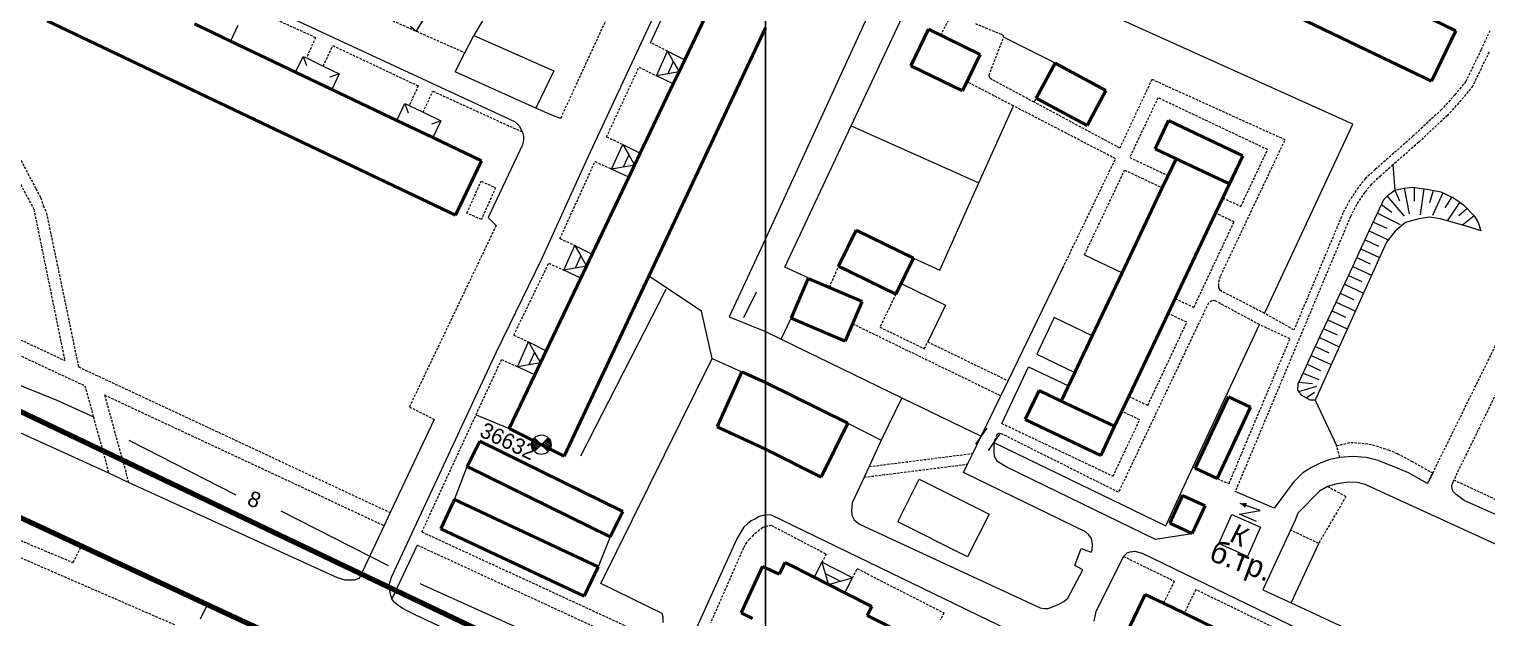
# Model space of a CAD drawing. Extents: x 1000 to 4000, y -5000 to -1000.
# Drawn here: x 1849.8 to 2147.1, y -2793.9 to -2673.8 of the extents above; entities that cross this region are included whole.
import ezdxf
from ezdxf.enums import TextEntityAlignment as Align

# ---------------------------------------------------------------- set-up
doc = ezdxf.new("R2010")
doc.units = 0
doc.header["$MEASUREMENT"] = 0
doc.linetypes.add('DASHED', pattern=[0.75, 0.5, -0.25])
for name, color, linetype in [('1', 7, 'CONTINUOUS'), ('11', 7, 'CONTINUOUS'), ('16', 7, 'CONTINUOUS'), ('17', 7, 'CONTINUOUS'), ('2', 7, 'CONTINUOUS'), ('24', 7, 'CONTINUOUS'), ('36', 7, 'CONTINUOUS'), ('37', 7, 'CONTINUOUS'), ('40', 7, 'CONTINUOUS'), ('42', 7, 'CONTINUOUS'), ('6', 7, 'CONTINUOUS'), ('7', 7, 'CONTINUOUS'), ('границы команд_1', 10, 'CONTINUOUS')]:
    doc.layers.add(name, color=color, linetype=linetype)
doc.styles.get("Standard").update_dxf_attribs({"font": 'txt', "height": 0.2})

msp = doc.modelspace()

# ---------------------------------------------------------------- linework, layer by layer
at = {"layer": '1', "color": 253, "linetype": 'Continuous', "lineweight": 0}
for p, q in [((2000, -3000), (2000, -2000)), ((2000, -2000), (2000, -3000))]:
    msp.add_line(p, q, dxfattribs=at)
at = {"layer": '11', "color": 253, "linetype": 'Continuous', "lineweight": 0}
for p, q in [((2029.47, -2652.37), (2000, -2716.56)), ((2119.79, -2693.22), (2034.06, -2654.45)), ((1938.71, -2678.61), (1940.49, -2675.12)), ((1940.49, -2675.12), (1956.81, -2682.3)), ((1936.71, -2682.53), (1938.71, -2678.61)), ((1953.15, -2689.93), (1936.71, -2682.53)), ((1956.81, -2682.3), (1953.15, -2689.93)), ((2101.82, -2731.8), (2119.79, -2693.22)), ((2000, -2716.56), (1992.59, -2732.52)), ((1992.59, -2732.52), (2000, -2735.49)), ((2087.2, -2763.18), (2100.75, -2734.08)), ((2000, -2735.49), (2003.19, -2737.04)), ((2003.19, -2737.04), (2027.82, -2748.99)), ((2027.82, -2748.99), (2044, -2756.84)), ((2045.14, -2755.2), (2042.86, -2758.48)), ((2047.71, -2756.44), (2045.43, -2759.73)), ((2046.57, -2758.09), (2081.64, -2775.1)), ((1936.57, -2769.73), (1939.19, -2763.02)), ((2084.62, -2768.71), (2087.2, -2763.18)), ((2081.64, -2775.1), (2084.62, -2768.71)), ((1968.32, -2777.38), (1965.86, -2783.47))]:
    msp.add_line(p, q, dxfattribs=at)
at = {"layer": '16', "color": 253, "linetype": 'Continuous', "lineweight": 0}
for p, q in [((2092.46, -2778.75), (2095.1, -2772.81)), ((2095.1, -2772.81), (2100.95, -2775.42)), ((2100.95, -2775.42), (2098.31, -2781.35)), ((2098.31, -2781.35), (2092.46, -2778.75))]:
    msp.add_line(p, q, dxfattribs=at)
msp.add_lwpolyline([(2100.13, -2774.22), (2096.7, -2772.76), (2100.88, -2771.98), (2096.85, -2770.54)], dxfattribs=at)
msp.add_solid([(2096.85, -2770.54), (2097.82, -2771.45), (2098.21, -2770.44)], dxfattribs=at)
at = {"layer": '2', "color": 253, "linetype": 'Continuous', "lineweight": 0}
msp.add_circle((1954.29, -2758.57), 2, dxfattribs=at)
msp.add_3dface([(1952.88, -2757.16), (1954.29, -2758.57), (1952.88, -2757.16)], dxfattribs=at)
at = {"layer": '24', "color": 253, "linetype": 'Continuous', "lineweight": 0}
for p, q in [((1867.51, -2654.9), (1947.8, -2692.14)), ((1963.84, -2699.82), (1982.64, -2659.51)), ((1976.54, -2676.57), (1984.15, -2660.26)), ((1956.44, -2691.33), (1953.15, -2689.93)), ((1947.8, -2692.14), (1948.93, -2692.7)), ((1948.93, -2692.7), (1949.74, -2693.51)), ((1949.74, -2693.51), (1950.48, -2694.81)), ((1958.21, -2692.04), (1956.44, -2691.33)), ((1950.64, -2696.46), (1950.47, -2697.41)), ((1950.48, -2694.81), (1950.64, -2695.67)), ((1950.64, -2695.67), (1950.64, -2696.46)), ((1950.47, -2697.41), (1943.42, -2712.23)), ((1954.36, -2720.65), (1963.84, -2699.82)), ((1943.42, -2712.23), (1945.07, -2713.88)), ((2065.07, -2719.84), (2072.75, -2723.48)), ((1945.14, -2739.65), (1954.36, -2720.65)), ((2049.48, -2745.54), (2060.68, -2722.47)), ((2058.86, -2732.65), (2055.32, -2740.12)), ((2066.66, -2736.34), (2058.86, -2732.65)), ((1866.09, -2764.41), (1815.31, -2741.2)), ((1923.7, -2785.56), (1945.14, -2739.65)), ((1966.46, -2786.89), (1989.15, -2741)), ((1989.15, -2741), (1995.17, -2743.71)), ((2055.32, -2740.12), (2063.12, -2743.82)), ((2048.2, -2754.23), (2053.66, -2742.71)), ((2053.66, -2742.71), (2061.81, -2746.57)), ((2048.01, -2748.58), (2049.48, -2745.54)), ((2044, -2756.84), (2048.01, -2748.58)), ((1805.25, -2753.67), (1860.57, -2779.03)), ((1932.46, -2753.41), (1923.49, -2772.42)), ((2016.8, -2754.18), (2023.63, -2757.62)), ((2023.63, -2757.62), (2021.13, -2763.04)), ((2042.3, -2760.35), (2044, -2756.84)), ((2046.57, -2758.09), (2046.57, -2759.9)), ((2041.24, -2762.53), (2042.3, -2760.35)), ((2046.57, -2759.9), (2046.66, -2760.92)), ((2046.66, -2760.92), (2047.22, -2761.85)), ((2047.22, -2761.85), (2049.45, -2763.25)), ((2115.09, -2761.62), (2113.14, -2762.36)), ((2117.14, -2761.15), (2115.09, -2761.62)), ((2119.73, -2760.97), (2117.14, -2761.15)), ((2122.52, -2761.15), (2119.73, -2760.97)), ((2124.94, -2761.8), (2122.52, -2761.15)), ((2126.8, -2762.55), (2124.94, -2761.8)), ((1870.1, -2766.25), (1866.09, -2764.41)), ((2021.13, -2763.04), (2020.12, -2765.21)), ((2040.4, -2764.26), (2041.24, -2762.53)), ((2065.28, -2776.33), (2040.4, -2764.26)), ((2049.45, -2763.25), (2079.46, -2777.84)), ((2109.61, -2764.32), (2107.66, -2766.27)), ((2111.37, -2763.2), (2109.61, -2764.32)), ((2113.14, -2762.36), (2111.37, -2763.2)), ((2128.93, -2763.39), (2126.8, -2762.55)), ((2131.16, -2764.32), (2128.93, -2763.39)), ((2135.06, -2766.45), (2131.16, -2764.32)), ((1912.7, -2785.72), (1870.1, -2766.25)), ((2020.12, -2765.21), (2017.72, -2770.4)), ((2107.66, -2766.27), (2103.79, -2771.49)), ((2114.65, -2767.09), (2113.02, -2768.07)), ((2116.55, -2766.58), (2114.65, -2767.09)), ((2118.92, -2766.21), (2116.55, -2766.58)), ((2120.68, -2766.25), (2118.92, -2766.21)), ((2122.31, -2766.67), (2120.68, -2766.25)), ((2174.31, -2790.52), (2122.31, -2766.67)), ((2139.99, -2766.91), (2140.38, -2765.78)), ((2140.13, -2767.98), (2139.99, -2766.91)), ((2140.87, -2768.72), (2140.13, -2767.98)), ((2017.72, -2770.4), (2017.54, -2771.96)), ((2103.79, -2771.49), (2095.81, -2768.14)), ((2113.02, -2768.07), (2108.61, -2772.53)), ((2142.5, -2769.93), (2140.87, -2768.72)), ((2189.79, -2791.11), (2142.5, -2769.93)), ((1923.49, -2772.42), (1922.23, -2775.08)), ((1997.96, -2773.66), (1997.1, -2774.09)), ((1998.71, -2773.23), (1997.96, -2773.66)), ((2000, -2772.85), (1998.71, -2773.23)), ((2001.24, -2772.92), (2000, -2772.85)), ((2054.24, -2798.65), (2001.24, -2772.92)), ((2017.54, -2771.96), (2017.63, -2772.97)), ((2017.63, -2772.97), (2018.09, -2773.89)), ((2018.09, -2773.89), (2019.19, -2774.81)), ((2108.03, -2773.93), (2107.08, -2775.98)), ((2108.61, -2772.53), (2108.03, -2773.93)), ((1922.23, -2775.08), (1917.15, -2785.83)), ((1995.06, -2776.25), (1994.19, -2777.76)), ((1995.59, -2775.39), (1995.06, -2776.25)), ((1996.35, -2774.74), (1995.59, -2775.39)), ((1997.1, -2774.09), (1996.35, -2774.74)), ((2019.19, -2774.81), (2056.01, -2791.82)), ((2065.95, -2776.95), (2065.28, -2776.33)), ((2079.46, -2777.84), (2087.04, -2776.7)), ((2107.08, -2775.98), (2101.43, -2788.14)), ((1860.57, -2779.03), (1886.35, -2790.84)), ((1928.99, -2779.04), (1923.8, -2790.02)), ((1994.19, -2777.76), (1983.37, -2801.5)), ((2063.11, -2783.19), (2064.4, -2779.75)), ((2064.4, -2779.75), (2066.46, -2780.49)), ((2066.51, -2777.73), (2065.95, -2776.95)), ((2066.74, -2778.88), (2066.51, -2777.73)), ((2066.64, -2780.03), (2066.74, -2778.88)), ((2066.46, -2780.49), (2066.64, -2780.03)), ((2067.43, -2792.62), (2073.03, -2781.35)), ((2073.03, -2781.35), (2073.75, -2780.63)), ((2073.75, -2780.63), (2074.4, -2780.44)), ((2074.4, -2780.44), (2075.33, -2780.26)), ((2075.33, -2780.26), (2076.82, -2780.72)), ((2076.82, -2780.72), (2156.8, -2819.32)), ((1914.25, -2786.19), (1912.7, -2785.72)), ((1917.15, -2785.83), (1916.16, -2786.17)), ((1923.29, -2786.94), (1923.7, -2785.56)), ((2061.69, -2789.85), (2064.76, -2784.11)), ((2064.76, -2784.11), (2063.11, -2783.19)), ((1916.16, -2786.17), (1914.25, -2786.19)), ((1923.29, -2787.84), (1923.29, -2786.94)), ((1923.46, -2788.81), (1923.29, -2787.84)), ((1923.8, -2790.02), (1923.46, -2788.81)), ((1978.94, -2793.03), (1966.46, -2786.89)), ((2101.43, -2788.14), (2107.22, -2790.83)), ((1886.35, -2790.84), (1884.73, -2794.19)), ((1886.35, -2790.84), (1900.98, -2797.55)), ((1924.35, -2790.76), (1923.8, -2790.02)), ((1925, -2791.33), (1924.35, -2790.76)), ((1925.89, -2791.9), (1925, -2791.33)), ((2057.66, -2791.96), (2058.53, -2791.64)), ((2058.53, -2791.64), (2059.81, -2791.13)), ((2059.81, -2791.13), (2060.86, -2790.53)), ((2060.86, -2790.53), (2061.69, -2789.85)), ((2107.22, -2790.83), (2138.22, -2805.21)), ((1926.95, -2792.47), (1925.89, -2791.9)), ((1928.57, -2793.28), (1926.95, -2792.47)), ((1971.57, -2813.46), (1928.57, -2793.28)), ((1979.15, -2793.78), (1978.94, -2793.03)), ((1979.15, -2794.86), (1979.15, -2793.78)), ((2056.01, -2791.82), (2056.92, -2792)), ((2056.92, -2792), (2057.66, -2791.96)), ((2067.06, -2794.57), (2067.43, -2792.62))]:
    msp.add_line(p, q, dxfattribs=at)
at = {"layer": '24', "color": 253, "linetype": 'DASHED', "lineweight": 0}
for p, q in [((1974.43, -2656.79), (1958.21, -2692.04)), ((1906.82, -2664.53), (1928.84, -2674.25)), ((1890.7, -2667.55), (1908.24, -2675.48)), ((2035.74, -2675.03), (2038.08, -2670.52)), ((2048.14, -2674.92), (2042.91, -2672.74)), ((1908.24, -2675.48), (1906.38, -2679.68)), ((1928.84, -2674.25), (1938.71, -2678.61)), ((2045.6, -2683.22), (2048.6, -2675.44)), ((2048.48, -2675.15), (2048.14, -2674.92)), ((2048.6, -2675.44), (2048.48, -2675.15)), ((2147.74, -2674.13), (2145.95, -2678.03)), ((1909.81, -2681.34), (1911.75, -2677.16)), ((1911.75, -2677.16), (1929.19, -2685.39)), ((1980.04, -2678.29), (1976.54, -2676.57)), ((2145.95, -2678.03), (2142.84, -2684.48)), ((2147.58, -2678.48), (2144.27, -2685.39)), ((1836.93, -2679.33), (1851.2, -2706.35)), ((1967.58, -2695.79), (1974.22, -2681.55)), ((1974.22, -2681.55), (1977.75, -2683.32)), ((1835.72, -2682.34), (1850.78, -2710.55)), ((2050.59, -2689.46), (2041.09, -2684.54)), ((2045.69, -2683.66), (2045.6, -2683.22)), ((2046.03, -2684), (2045.69, -2683.66)), ((2054.84, -2688.72), (2046.03, -2684)), ((2078.82, -2684.07), (2072.27, -2698.07)), ((2105.98, -2696.38), (2078.82, -2684.07)), ((2142.84, -2684.48), (2140.64, -2687.19)), ((1929.19, -2685.39), (1927.33, -2689.4)), ((1930.16, -2690.77), (1932.16, -2686.46)), ((1932.16, -2686.46), (1950.48, -2694.81)), ((2140.64, -2687.19), (2137.89, -2690.22)), ((2144.27, -2685.39), (2141.92, -2688.29)), ((2071.4, -2700.24), (2050.59, -2689.46)), ((2072.27, -2698.07), (2054.84, -2688.72)), ((2080.07, -2687.8), (2074.3, -2699.99)), ((2102.43, -2698.39), (2080.07, -2687.8)), ((2137.89, -2690.22), (2132.07, -2695.65)), ((2141.92, -2688.29), (2139.09, -2691.4)), ((2139.09, -2691.4), (2133.21, -2696.9)), ((1967.58, -2695.79), (1970.91, -2697.31)), ((2092.87, -2724.07), (2105.98, -2696.38)), ((2132.07, -2695.65), (2124.36, -2702.46)), ((2096.95, -2709.96), (2102.43, -2698.39)), ((2133.21, -2696.9), (2127.98, -2701.51)), ((1958.09, -2716.53), (1965.24, -2700.81)), ((1965.24, -2700.81), (1968.62, -2702.34)), ((2060.68, -2722.47), (2071.4, -2700.24)), ((2065.07, -2719.84), (2073.26, -2702.54)), ((2073.26, -2702.54), (2080.94, -2706.17)), ((2074.3, -2699.99), (2082.12, -2703.69)), ((2124.36, -2702.46), (2122.38, -2704.3)), ((2127.98, -2701.51), (2125.49, -2703.71)), ((1939.1, -2711.31), (1942, -2704.82)), ((1942, -2704.82), (1944.97, -2706.15)), ((2122.38, -2704.3), (2120.87, -2706.09)), ((2123.61, -2705.46), (2122.22, -2707.09)), ((2125.49, -2703.71), (2123.61, -2705.46)), ((1851.2, -2706.35), (1852.17, -2708.18)), ((1852.17, -2708.18), (1852.71, -2709.8)), ((1944.97, -2706.15), (1942.07, -2712.64)), ((2093.28, -2708.22), (2096.95, -2709.96)), ((2120.87, -2706.09), (2119.13, -2708.75)), ((2122.22, -2707.09), (2120.59, -2709.6)), ((1850.78, -2710.55), (1857.08, -2741.39)), ((1852.71, -2709.8), (1853.36, -2711.31)), ((1853.36, -2711.31), (1859.9, -2742.71)), ((1942.07, -2712.64), (1939.1, -2711.31)), ((2095.58, -2713.13), (2091.8, -2711.35)), ((2117.8, -2711.32), (2107.8, -2735.16)), ((2119.13, -2708.75), (2117.8, -2711.32)), ((2120.59, -2709.6), (2119.33, -2712.03)), ((1945.07, -2713.88), (1927.38, -2750.86)), ((2087.37, -2730.56), (2095.58, -2713.13)), ((2119.33, -2712.03), (2095.81, -2768.14)), ((1958.09, -2716.53), (1961.15, -2717.92)), ((1948.67, -2736.24), (1955.79, -2721.56)), ((1955.79, -2721.56), (1958.86, -2722.96)), ((2013.07, -2726.44), (2014.91, -2722.17)), ((1815.68, -2725.29), (1861.19, -2746.55)), ((1822.88, -2725.41), (1857.08, -2741.39)), ((2092.46, -2725.35), (2092.87, -2724.07)), ((2092.46, -2726.18), (2092.46, -2725.35)), ((2092.55, -2726.73), (2092.46, -2726.18)), ((2026.6, -2727.88), (2023.34, -2734.59)), ((2083.55, -2728.77), (2087.37, -2730.56)), ((2091.04, -2729.22), (2090.35, -2729.68)), ((2091.67, -2729.19), (2091.04, -2729.22)), ((2100.75, -2734.08), (2091.67, -2729.19)), ((2092.8, -2727.12), (2092.55, -2726.73)), ((2101.82, -2731.8), (2092.8, -2727.12)), ((2090.35, -2729.68), (2072.01, -2768.27)), ((2085.95, -2733.59), (2082.12, -2731.79)), ((2107.8, -2735.16), (2101.82, -2731.8)), ((2017.72, -2733.88), (2048.01, -2748.58)), ((2023.34, -2734.59), (2032.41, -2738.99)), ((2077.97, -2750.54), (2085.95, -2733.59)), ((2106.99, -2736.98), (2100.75, -2734.08)), ((2136.1, -2764.36), (2151.64, -2732.82)), ((2155.58, -2734.76), (2140.38, -2765.78)), ((1948.67, -2736.24), (1951.69, -2737.62)), ((2032.41, -2738.99), (2033.09, -2737.58)), ((2033.09, -2737.58), (2049.48, -2745.54)), ((2094.55, -2766.5), (2106.99, -2736.98)), ((1940.97, -2752.47), (1946.18, -2741.19)), ((1946.18, -2741.19), (1949.41, -2742.66)), ((1859.9, -2742.71), (1923.49, -2772.42)), ((1861.19, -2746.55), (1862.92, -2752.86)), ((1865.21, -2748.43), (1870.1, -2766.25)), ((1865.21, -2748.43), (1922.23, -2775.08)), ((2074.11, -2748.71), (2077.97, -2750.54)), ((1862.92, -2752.86), (1866.09, -2764.41)), ((1927.38, -2750.86), (1932.46, -2753.41)), ((1929.94, -2776.36), (1940.97, -2752.47)), ((2076.34, -2753.49), (2072.67, -2751.75)), ((2048.2, -2754.23), (2070.9, -2764.98)), ((2070.9, -2764.98), (2076.34, -2753.49)), ((2047.19, -2756.53), (2046.57, -2758.09)), ((2047.61, -2756.25), (2047.19, -2756.53)), ((2048.26, -2756.39), (2047.61, -2756.25)), ((2072.01, -2768.27), (2048.26, -2756.39)), ((2116.5, -2758.76), (2119.38, -2758.11)), ((2117.14, -2761.15), (2116.5, -2758.76)), ((2119.38, -2758.11), (2121.61, -2758.24)), ((2121.61, -2758.24), (2123.84, -2758.57)), ((2123.84, -2758.57), (2127.05, -2759.64)), ((2021.13, -2763.04), (2042.3, -2760.35)), ((2127.05, -2759.64), (2128.9, -2760.38)), ((2128.9, -2760.38), (2131.78, -2761.92)), ((2131.78, -2761.92), (2136.1, -2764.36)), ((2020.12, -2765.21), (2041.24, -2762.53)), ((2087.2, -2763.18), (2087.65, -2763.39)), ((2135.06, -2766.45), (2136.1, -2764.36)), ((2136.1, -2764.36), (2135.06, -2766.45)), ((2092.15, -2765.49), (2094.55, -2766.5)), ((2114.65, -2767.09), (2118.41, -2769.13)), ((2162.62, -2776.14), (2140.38, -2765.78)), ((2084.62, -2768.71), (2085.07, -2768.92)), ((2118.41, -2769.13), (2112.84, -2778.71)), ((1831.44, -2771.16), (1858.79, -2782.6)), ((1929.94, -2776.36), (1978.22, -2798.63)), ((1998.18, -2776.46), (1997.53, -2776.99)), ((1998.82, -2775.92), (1998.18, -2776.46)), ((1999.47, -2775.49), (1998.82, -2775.92)), ((2000, -2775.22), (1999.47, -2775.49)), ((2000, -2775.22), (2001.18, -2775.01)), ((2001.18, -2775.01), (2012.4, -2780.88)), ((2112.84, -2778.71), (2107.08, -2775.98)), ((1858.79, -2782.6), (1860.57, -2779.03)), ((1928.99, -2779.04), (1977.06, -2801.22)), ((1995.49, -2779.69), (1988.82, -2794.87)), ((1996.13, -2778.5), (1995.49, -2779.69)), ((1996.78, -2777.86), (1996.13, -2778.5)), ((1997.53, -2776.99), (1996.78, -2777.86)), ((1844.6, -2780.1), (1879.57, -2795.31)), ((2012.4, -2780.88), (2011.53, -2782.56)), ((2073.03, -2781.35), (2083.39, -2786.4)), ((2017.76, -2785.75), (2018.73, -2783.85)), ((2018.73, -2783.85), (2036.39, -2792.88)), ((2083.39, -2786.4), (2081.2, -2790.91)), ((2087.77, -2788.13), (2085.42, -2792.96)), ((2112.9, -2800.35), (2087.77, -2788.13)), ((2036.39, -2792.88), (2035.63, -2794.37))]:
    msp.add_line(p, q, dxfattribs=at)
at = {"layer": '36', "color": 253, "linetype": 'Continuous', "lineweight": 0}
msp.add_line((1927.54, -2673.19), (1928.84, -2674.25), dxfattribs=at)
at = {"layer": '37', "color": 253, "linetype": 'Continuous', "lineweight": 0}
for p, q in [((2126.12, -2708.58), (2126.8, -2707.9)), ((2126.8, -2707.9), (2127.14, -2707.55)), ((2126.8, -2707.9), (2130.25, -2711.95)), ((2127.14, -2707.55), (2128.35, -2706.62)), ((2128.35, -2706.62), (2130.21, -2706.25)), ((2128.35, -2706.62), (2129.3, -2708.84)), ((2130.21, -2706.25), (2130.3, -2706.24)), ((2130.3, -2706.24), (2132.07, -2706.07)), ((2130.3, -2706.24), (2131.28, -2711.5)), ((2132.07, -2706.07), (2134.27, -2706.35)), ((2132.29, -2706.09), (2132.31, -2708.88)), ((2134.27, -2706.35), (2133.53, -2711.71)), ((2134.27, -2706.35), (2134.95, -2706.44)), ((2134.95, -2706.44), (2137.73, -2707)), ((2136.2, -2706.69), (2135.43, -2709.21)), ((2138.16, -2707.2), (2136.03, -2711.8)), ((2137.73, -2707), (2138.16, -2707.2)), ((2138.16, -2707.2), (2140.34, -2708.2)), ((2139.97, -2708.04), (2138.59, -2710.23)), ((2140.34, -2708.2), (2141.66, -2709.12)), ((2123.15, -2714.97), (2124.84, -2711.34)), ((2124.84, -2711.34), (2126.12, -2708.58)), ((2124.84, -2711.34), (2129.45, -2713.67)), ((2125.65, -2709.59), (2127.79, -2711.11)), ((2141.66, -2709.12), (2139.03, -2712.9)), ((2143.14, -2710.39), (2141.45, -2711.86)), ((2141.66, -2709.12), (2142.47, -2709.69)), ((2142.47, -2709.69), (2144.42, -2711.74)), ((2123.99, -2713.15), (2126.71, -2714.42)), ((2130.57, -2713.25), (2128.44, -2715.01)), ((2133.27, -2712.5), (2130.57, -2713.25)), ((2135.5, -2712.13), (2133.27, -2712.5)), ((2137.64, -2712.5), (2135.5, -2712.13)), ((2143.21, -2714.08), (2137.64, -2712.5)), ((2144.52, -2711.89), (2142.17, -2713.79)), ((2145.93, -2714.96), (2143.21, -2714.08)), ((2144.42, -2711.74), (2144.52, -2711.89)), ((2144.52, -2711.89), (2145.35, -2713.23)), ((2145.35, -2713.23), (2145.93, -2714.96)), ((2126.67, -2717.24), (2112.1, -2749.47)), ((2121.46, -2718.59), (2123.15, -2714.97)), ((2122.31, -2716.78), (2125.03, -2718.05)), ((2123.15, -2714.97), (2127.04, -2716.78)), ((2128.44, -2715.01), (2126.67, -2717.24)), ((2119.78, -2722.22), (2121.46, -2718.59)), ((2120.62, -2720.41), (2123.34, -2721.67)), ((2121.46, -2718.59), (2125.26, -2720.36)), ((2118.09, -2725.85), (2119.78, -2722.22)), ((2119.78, -2722.22), (2123.61, -2724.01)), ((2116.4, -2729.47), (2118.09, -2725.85)), ((2118.09, -2725.85), (2121.97, -2727.65)), ((2118.93, -2724.03), (2121.65, -2725.3)), ((2117.25, -2727.66), (2119.97, -2728.93)), ((2114.72, -2733.1), (2116.4, -2729.47)), ((2115.56, -2731.29), (2118.28, -2732.55)), ((2116.4, -2729.47), (2120.32, -2731.3)), ((2113.03, -2736.73), (2114.72, -2733.1)), ((2113.87, -2734.91), (2116.59, -2736.18)), ((2114.72, -2733.1), (2118.67, -2734.94)), ((2111.34, -2740.36), (2113.03, -2736.73)), ((2113.03, -2736.73), (2117.02, -2738.58)), ((2109.66, -2743.98), (2111.34, -2740.36)), ((2111.34, -2740.36), (2115.37, -2742.23)), ((2112.19, -2738.54), (2114.91, -2739.81)), ((2108.66, -2746.13), (2109.66, -2743.98)), ((2109.66, -2743.98), (2112.87, -2745.25)), ((2110.5, -2742.17), (2113.22, -2743.43)), ((2108.57, -2747.43), (2108.66, -2746.13)), ((2108.76, -2747.69), (2112.47, -2746.61)), ((2108.81, -2745.8), (2111.6, -2746.06)), ((2108.76, -2747.69), (2108.57, -2747.43)), ((2109.4, -2748.54), (2108.76, -2747.69)), ((2111.07, -2749.47), (2109.4, -2748.54)), ((2110.3, -2749.04), (2111.98, -2747.88)), ((2112.1, -2749.47), (2111.07, -2749.47))]:
    msp.add_line(p, q, dxfattribs=at)
at = {"layer": '40', "color": 253, "linetype": 'Continuous', "lineweight": 0}
for p, q in [((1950.71, -2657.87), (1940.49, -2675.12)), ((1928.84, -2674.25), (1934.08, -2665.5)), ((2017.5, -2693.5), (2027.93, -2671.26)), ((2048.6, -2675.44), (2059.2, -2680.77)), ((2054.84, -2688.72), (2055.38, -2687.72)), ((2043.52, -2705.19), (2050.59, -2689.46)), ((2003.96, -2722.34), (2017.5, -2693.5)), ((2017.5, -2693.5), (2043.52, -2705.19)), ((2127.98, -2701.51), (2128.35, -2706.62)), ((2035.54, -2722.95), (2043.52, -2705.19)), ((2008.69, -2724.56), (2003.96, -2722.34)), ((2030.18, -2720.54), (2035.54, -2722.95)), ((1986.98, -2731.36), (1976.2, -2724.22)), ((2027.66, -2725.7), (2036.73, -2730.13)), ((1962.36, -2760.84), (1979.75, -2726.84)), ((1998.12, -2727.46), (1995.5, -2732.66)), ((1989.15, -2741), (1986.98, -2731.36)), ((2036.73, -2730.13), (2033.09, -2737.58)), ((2003.19, -2737.04), (2005.27, -2732.76)), ((1845.57, -2745.49), (1855.48, -2749.46)), ((1855.48, -2749.46), (1862.92, -2752.86)), ((2027.82, -2748.99), (2023.63, -2757.62)), ((2112.1, -2749.47), (2116.5, -2758.76)), ((1940.97, -2752.47), (1947.73, -2755.29)), ((1870.17, -2757.63), (1892, -2768.81)), ((2026.98, -2774.3), (2031.36, -2765.59)), ((2031.36, -2765.59), (2045.6, -2772.74)), ((1901.18, -2772.03), (1923.02, -2783.22)), ((2045.6, -2772.74), (2041.23, -2781.45)), ((2041.23, -2781.45), (2026.98, -2774.3)), ((2107.22, -2790.83), (2112.84, -2778.71)), ((1929.51, -2786.88), (1968.59, -2804.47))]:
    msp.add_line(p, q, dxfattribs=at)
at = {"layer": '6', "color": 253, "linetype": 'Continuous', "lineweight": 40}
for p, q in [((2135.86, -2684.45), (2053.54, -2644.79)), ((1991.42, -2663.51), (1983.54, -2680.07)), ((2131.18, -2669.47), (2140.84, -2674.12)), ((1936.79, -2711.77), (1853.51, -2672.11)), ((1883.52, -2672.75), (1890.86, -2676.25)), ((1976.2, -2724.22), (2000, -2673.56)), ((2029.64, -2681.27), (2033.28, -2673.83)), ((2033.28, -2673.83), (2043.81, -2678.97)), ((2140.84, -2674.12), (2135.86, -2684.45)), ((1890.86, -2676.25), (1904.18, -2682.59)), ((1983.54, -2680.07), (1982.37, -2682.52)), ((2040.18, -2686.42), (2029.64, -2681.27)), ((2043.81, -2678.97), (2040.18, -2686.42)), ((2055.22, -2687.86), (2059.09, -2680.72)), ((2059.09, -2680.72), (2069.46, -2686.34)), ((1904.18, -2682.59), (1911.53, -2686.09)), ((1982.37, -2682.52), (1981.2, -2684.97)), ((1911.53, -2686.09), (1924.82, -2692.42)), ((1981.2, -2684.97), (1974.47, -2699.11)), ((2069.46, -2686.34), (2065.6, -2693.48)), ((2065.6, -2693.48), (2055.22, -2687.86)), ((1924.82, -2692.42), (1932.16, -2695.92)), ((2079.46, -2698.21), (2082.18, -2692.46)), ((2082.18, -2692.46), (2097.35, -2699.64)), ((1932.16, -2695.92), (1942.09, -2700.65)), ((1974.47, -2699.11), (1973.3, -2701.57)), ((2083.75, -2700.24), (2079.46, -2698.21)), ((1942.09, -2700.65), (1936.79, -2711.77)), ((1973.3, -2701.57), (1972.14, -2704.02)), ((2082.12, -2703.69), (2083.75, -2700.24)), ((2094.62, -2705.39), (2083.75, -2700.24)), ((2097.35, -2699.64), (2094.62, -2705.39)), ((1972.14, -2704.02), (1964.67, -2719.71)), ((2080.94, -2706.17), (2082.12, -2703.69)), ((2094.62, -2705.39), (2093.28, -2708.22)), ((2072.75, -2723.48), (2080.94, -2706.17)), ((2093.28, -2708.22), (2091.8, -2711.35)), ((2091.8, -2711.35), (2083.55, -2728.77)), ((2014.91, -2722.17), (2018.5, -2714.83)), ((2018.5, -2714.83), (2030.18, -2720.54)), ((1964.67, -2719.71), (1963.5, -2722.16)), ((1963.5, -2722.16), (1962.33, -2724.61)), ((2026.6, -2727.88), (2014.91, -2722.17)), ((2030.18, -2720.54), (2026.6, -2727.88)), ((1962.33, -2724.61), (1955.28, -2739.44)), ((1958.97, -2760.91), (1976.2, -2724.22)), ((2005.25, -2732.76), (2008.71, -2724.64)), ((2008.71, -2724.64), (2019.72, -2729.33)), ((2066.66, -2736.34), (2072.75, -2723.48)), ((2019.72, -2729.33), (2016.26, -2737.45)), ((2083.55, -2728.77), (2082.12, -2731.79)), ((2082.12, -2731.79), (2074.11, -2748.71)), ((2016.26, -2737.45), (2005.25, -2732.76)), ((2063.12, -2743.82), (2066.66, -2736.34)), ((1955.28, -2739.44), (1954.11, -2741.89)), ((1954.11, -2741.89), (1952.94, -2744.34)), ((1990.18, -2754.95), (1995.17, -2743.71)), ((1995.17, -2743.71), (2000, -2745.9)), ((2061.81, -2746.57), (2063.12, -2743.82)), ((1952.94, -2744.34), (1947.73, -2755.29)), ((2000, -2745.9), (2016.8, -2754.18)), ((2060.34, -2749.66), (2061.81, -2746.57)), ((2052.98, -2753.46), (2055.8, -2747.51)), ((2055.8, -2747.51), (2060.34, -2749.66)), ((2071.22, -2754.81), (2060.34, -2749.66)), ((2074.11, -2748.71), (2072.67, -2751.75)), ((2094.44, -2748.82), (2087.65, -2763.39)), ((2098.94, -2750.92), (2094.44, -2748.82)), ((2072.67, -2751.75), (2071.22, -2754.81)), ((2092.15, -2765.49), (2098.94, -2750.92)), ((1947.73, -2755.29), (1958.97, -2760.91)), ((2000, -2759.47), (1990.18, -2754.95)), ((2016.8, -2754.18), (2011.37, -2765.22)), ((2068.4, -2760.76), (2052.98, -2753.46)), ((2071.22, -2754.81), (2068.4, -2760.76)), ((1939.19, -2763.02), (1941.76, -2757.82)), ((1941.76, -2757.82), (1970.89, -2772.17)), ((2011.37, -2765.22), (2000, -2759.47)), ((1968.32, -2777.38), (1939.19, -2763.02)), ((2087.65, -2763.39), (2092.15, -2765.49)), ((1933.76, -2775.72), (1936.57, -2769.73)), ((1936.57, -2769.73), (1965.86, -2783.47)), ((2085.07, -2768.92), (2082.45, -2774.56)), ((2089.67, -2771.06), (2085.07, -2768.92)), ((1970.89, -2772.17), (1968.32, -2777.38)), ((2087.04, -2776.7), (2089.67, -2771.06)), ((1963.04, -2789.46), (1933.76, -2775.72)), ((2082.45, -2774.56), (2087.04, -2776.7)), ((2004.01, -2782.61), (2002.8, -2785)), ((2009.97, -2785.62), (2004.01, -2782.61)), ((1965.86, -2783.47), (1963.04, -2789.46)), ((1995.08, -2792.88), (1999.43, -2783.41)), ((1999.43, -2783.41), (2000, -2783.66)), ((2002.8, -2785), (2000, -2783.66)), ((2012.89, -2787.1), (2009.97, -2785.62)), ((2016.21, -2788.78), (2012.89, -2787.1)), ((2021.7, -2791.55), (2016.21, -2788.78)), ((2020.78, -2793.38), (2021.7, -2791.55)), ((2074.24, -2795.76), (2077.48, -2789.1)), ((2077.48, -2789.1), (2081.2, -2790.91)), ((2081.2, -2790.91), (2085.42, -2792.96)), ((1997.35, -2794.05), (1995.08, -2792.88)), ((2026.08, -2796.07), (2020.78, -2793.38)), ((2085.42, -2792.96), (2110.56, -2805.19))]:
    msp.add_line(p, q, dxfattribs=at)
at = {"layer": '7', "color": 253, "linetype": 'Continuous', "lineweight": 0}
for p, q in [((1892.41, -2673.06), (1890.86, -2676.25)), ((1977.75, -2683.32), (1980.04, -2678.29)), ((1980.04, -2678.29), (1983.54, -2680.07)), ((1980.04, -2678.29), (1981.2, -2680.4)), ((1904.18, -2682.59), (1905.71, -2679.36)), ((1905.71, -2679.36), (1906.38, -2681.24)), ((1905.71, -2679.36), (1906.38, -2679.68)), ((1906.38, -2679.68), (1909.81, -2681.34)), ((1909.81, -2681.34), (1913.07, -2682.91)), ((1981.2, -2680.4), (1980.06, -2682.92)), ((1981.2, -2680.4), (1982.37, -2682.52)), ((1913.07, -2682.91), (1911.18, -2683.57)), ((1913.07, -2682.91), (1911.53, -2686.09)), ((1980.06, -2682.92), (1977.75, -2683.32)), ((1981.2, -2684.97), (1977.75, -2683.32)), ((1982.37, -2682.52), (1980.06, -2682.92)), ((1924.82, -2692.42), (1926.45, -2688.98)), ((1926.45, -2688.98), (1927.12, -2690.86)), ((1926.45, -2688.98), (1927.33, -2689.4)), ((1927.33, -2689.4), (1930.16, -2690.77)), ((1930.16, -2690.77), (1933.81, -2692.53)), ((1933.81, -2692.53), (1931.92, -2693.19)), ((1933.81, -2692.53), (1932.16, -2695.92)), ((1968.62, -2702.34), (1970.91, -2697.31)), ((1970.91, -2697.31), (1972.11, -2699.44)), ((1970.91, -2697.31), (1974.47, -2699.11)), ((1972.11, -2699.44), (1970.96, -2701.96)), ((1972.11, -2699.44), (1973.3, -2701.57)), ((1970.96, -2701.96), (1968.62, -2702.34)), ((1972.14, -2704.02), (1968.62, -2702.34)), ((1973.3, -2701.57), (1970.96, -2701.96)), ((1958.86, -2722.96), (1961.15, -2717.92)), ((1961.15, -2717.92), (1962.33, -2720.04)), ((1961.15, -2717.92), (1964.67, -2719.71)), ((1962.33, -2720.04), (1961.18, -2722.56)), ((1962.33, -2720.04), (1963.5, -2722.16)), ((1961.18, -2722.56), (1958.86, -2722.96)), ((1962.33, -2724.61), (1958.86, -2722.96)), ((1963.5, -2722.16), (1961.18, -2722.56)), ((1949.41, -2742.66), (1951.69, -2737.62)), ((1951.69, -2737.62), (1952.9, -2739.75)), ((1951.69, -2737.62), (1955.28, -2739.44)), ((1952.9, -2739.75), (1951.76, -2742.27)), ((1952.9, -2739.75), (1954.11, -2741.89)), ((1951.76, -2742.27), (1949.41, -2742.66)), ((1952.94, -2744.34), (1949.41, -2742.66)), ((1954.11, -2741.89), (1951.76, -2742.27)), ((2011.53, -2782.56), (2009.97, -2785.62)), ((2017.76, -2785.75), (2011.53, -2782.56)), ((2011.53, -2782.56), (2012.21, -2784.83)), ((2012.21, -2784.83), (2015.32, -2786.42)), ((2012.21, -2784.83), (2012.89, -2787.1)), ((2015.32, -2786.42), (2017.76, -2785.75)), ((2016.21, -2788.78), (2017.76, -2785.75)), ((2012.89, -2787.1), (2015.32, -2786.42)), ((2012.89, -2787.1), (2012.89, -2787.1))]:
    msp.add_line(p, q, dxfattribs=at)
at = {"layer": 'границы команд_1', "color": 6, "lineweight": 100}
msp.add_lwpolyline([(1963.4, -2288.16), (2704.48, -2703.65), (2532.48, -3033.92), (2506.23, -3048.96), (2486.41, -3056.28), (1781.42, -2720.03), (1883.34, -2455.8)], close=True, dxfattribs=at)
msp.add_lwpolyline([(1779.52, -2741.6), (1764.65, -2758.68), (1607.57, -3162.76), (1788.76, -3230.7), (1840.59, -3253.43), (1853.77, -3268.69), (1927.89, -3424.51), (1955.3, -3442.51), (1951.82, -3475.86), (1971.65, -3484.91), (1987.02, -3517.09), (2008.92, -3527.81), (2043.23, -3576.27), (2102.89, -3636.41), (2227.87, -3588.95), (2270.53, -3545.85), (2492.53, -3108.59), (2488.23, -3086.64), (2463.45, -3062.28), (2129.87, -2904.6), (1779.52, -2741.6)], dxfattribs=at)

# ---------------------------------------------------------------- texts
at = {"layer": '17', "color": 253, "linetype": 'Continuous', "lineweight": 0}
for s, height, rotation, p in [('К', 4, 333.4521, (2096.71, -2777.03)), ('б.тр.', 4.5, 339.4917, (2096.88, -2782.7))]:
    msp.add_text(s, height=height, rotation=rotation, dxfattribs=at).set_placement(p, align=Align.MIDDLE)
at = {"layer": '2', "color": 253, "linetype": 'Continuous', "lineweight": 0}
msp.add_text('36632', height=3.2, rotation=334.6879, dxfattribs=at).set_placement((1947.52, -2757.84), align=Align.MIDDLE)
at = {"layer": '42', "color": 253, "linetype": 'Continuous', "lineweight": 0}
msp.add_text('8', height=3.2, rotation=337.5687, dxfattribs=at).set_placement((1895.76, -2769.73), align=Align.MIDDLE)

# ---------------------------------------------------------------- meshes
at = {"layer": '2', "color": 253, "linetype": 'Continuous', "lineweight": 0}
mesh = msp.add_polyface(dxfattribs=at)
corners = [(1952.88, -2759.98), (1952.64, -2759.7), (1952.96, -2759.9), (1952.45, -2759.36), (1953.1, -2759.76), (1952.33, -2758.98), (1953.29, -2759.57), (1952.29, -2758.57), (1953.52, -2759.34), (1952.33, -2758.16), (1953.79, -2759.07), (1952.45, -2757.78), (1954.08, -2758.78), (1952.6, -2757.52), (1954.29, -2758.57), (1952.64, -2757.44), (1954, -2758.28), (1952.88, -2757.16), (1952.88, -2757.16)]
mesh.append_faces([[corners[k] for k in face] for face in [(0, 0, 2, 1), (1, 2, 4, 3), (3, 4, 6, 5), (5, 6, 8, 7), (7, 8, 10, 9), (9, 10, 12, 11), (11, 12, 14, 13), (13, 14, 16, 15), (15, 16, 18, 17)]], dxfattribs={"vtx0": -1, "vtx2": -1, "color": 253})
mesh = msp.add_polyface(dxfattribs=at)
corners = [(1955.7, -2759.98), (1955.94, -2759.7), (1954.58, -2758.86), (1955.98, -2759.62), (1954.29, -2758.57), (1956.13, -2759.36), (1954.5, -2758.36), (1956.25, -2758.98), (1954.79, -2758.07), (1956.29, -2758.57), (1955.06, -2757.8), (1956.25, -2758.16), (1955.29, -2757.57), (1956.13, -2757.78), (1955.48, -2757.38), (1955.94, -2757.44), (1955.62, -2757.24), (1955.7, -2757.16), (1955.7, -2757.16)]
mesh.append_faces([[corners[k] for k in face] for face in [(0, 0, 1, 2), (2, 1, 3, 4), (4, 3, 5, 6), (6, 5, 7, 8), (8, 7, 9, 10), (10, 9, 11, 12), (12, 11, 13, 14), (14, 13, 15, 16), (16, 15, 18, 17)]], dxfattribs={"vtx0": -1, "vtx2": -1, "color": 253})

doc.saveas('drawing.dxf')
